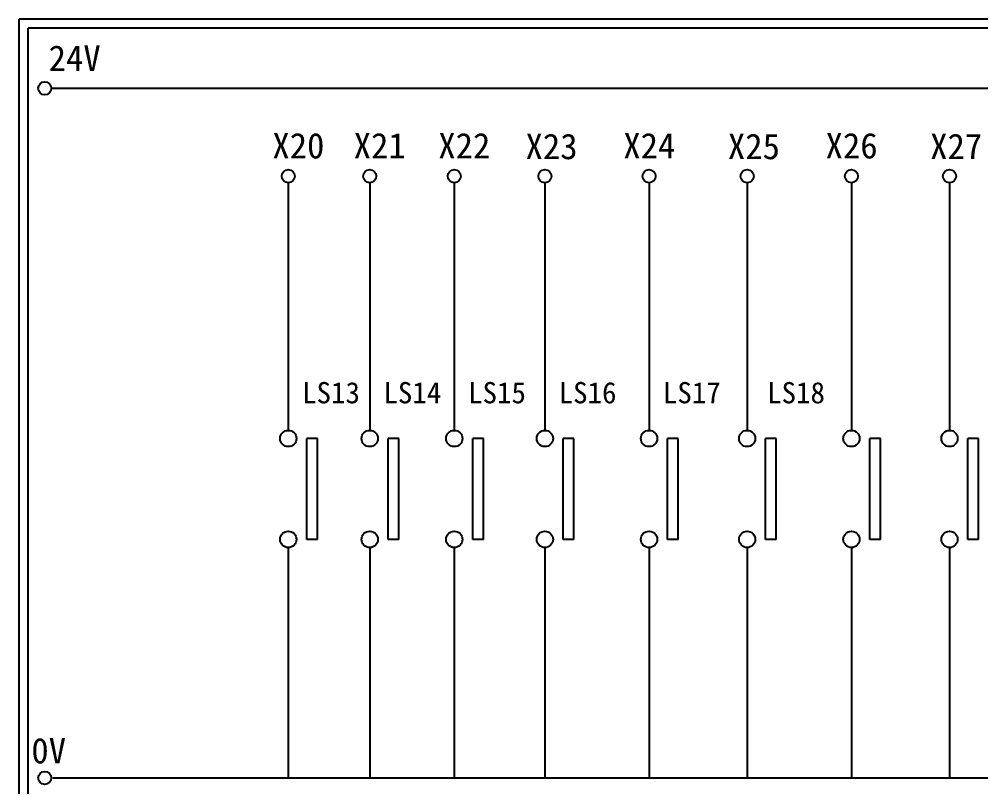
# Model space of a CAD drawing. Extents: x 275 to 562, y 265 to 469.
# Drawn here: x 274.9 to 410.6, y 360.7 to 468.9 of the extents above; entities that cross this region are included whole.
import ezdxf

# ---------------------------------------------------------------- set-up
doc = ezdxf.new("R2010")
doc.units = 0
doc.layers.get('0').update_dxf_attribs({"linetype": 'CONTINUOUS'})
doc.layers.add('圖框層', color=7, linetype='CONTINUOUS')
doc.layers.add('標尺寸層', color=3, linetype='CONTINUOUS')
doc.styles.add('STSL', font='kaiu.ttf')

msp = doc.modelspace()

# ---------------------------------------------------------------- linework, layer by layer
for p, q in [((316.98, 409.78), (315.48, 409.78)), ((328.46, 409.78), (326.96, 409.78)), ((340.41, 409.78), (338.91, 409.78)), ((353.19, 409.78), (351.68, 409.78)), ((367.9, 409.78), (366.4, 409.78)), ((381.74, 409.78), (380.24, 409.78)), ((396.46, 409.78), (394.95, 409.78)), ((410.3, 409.78), (408.79, 409.78)), ((316.98, 395.55), (315.48, 395.55)), ((328.46, 395.55), (326.96, 395.55)), ((340.41, 395.55), (338.91, 395.55)), ((353.19, 395.55), (351.68, 395.55)), ((367.9, 395.55), (366.4, 395.55)), ((381.74, 395.55), (380.24, 395.55)), ((396.46, 395.55), (394.95, 395.55)), ((410.3, 395.55), (408.79, 395.55))]:
    msp.add_line(p, q)
at = {"layer": '圖框層', "color": 7}
for p, q in [((561.9, 468.91), (274.9, 468.91)), ((274.9, 264.95), (274.9, 468.91)), ((560.65, 467.66), (276.15, 467.66)), ((276.15, 266.2), (276.15, 467.66))]:
    msp.add_line(p, q, dxfattribs=at)
at = {"layer": '標尺寸層', "color": 7}
for p, q in [((279.42, 459.17), (557.02, 459.17)), ((312.87, 445.86), (312.87, 410.93)), ((324.36, 445.86), (324.36, 410.93)), ((336.3, 445.86), (336.3, 410.93)), ((349.08, 445.86), (349.08, 410.93)), ((363.79, 445.86), (363.79, 410.93)), ((377.63, 445.86), (377.63, 410.93)), ((392.35, 445.86), (392.35, 410.93)), ((406.19, 445.86), (406.19, 410.93)), ((315.48, 395.55), (315.48, 409.78)), ((316.98, 395.55), (316.98, 409.78)), ((326.96, 395.55), (326.96, 409.78)), ((328.46, 395.55), (328.46, 409.78)), ((338.91, 395.55), (338.91, 409.78)), ((340.41, 395.55), (340.41, 409.78)), ((351.68, 395.55), (351.68, 409.78)), ((353.19, 395.55), (353.19, 409.78)), ((366.4, 395.55), (366.4, 409.78)), ((367.9, 395.55), (367.9, 409.78)), ((380.24, 395.55), (380.24, 409.78)), ((381.74, 395.55), (381.74, 409.78)), ((394.95, 395.55), (394.95, 409.78)), ((396.46, 395.55), (396.46, 409.78)), ((408.79, 395.55), (408.79, 409.78)), ((410.3, 395.55), (410.3, 409.78)), ((312.87, 394.41), (312.87, 361.9)), ((312.87, 394.4), (312.87, 361.9)), ((324.36, 394.41), (324.36, 361.9)), ((324.36, 394.4), (324.36, 361.9)), ((336.3, 394.41), (336.3, 361.9)), ((336.3, 394.4), (336.3, 361.9)), ((349.08, 394.41), (349.08, 361.9)), ((349.08, 394.4), (349.08, 361.9)), ((363.79, 394.41), (363.79, 361.9)), ((363.79, 394.4), (363.79, 361.9)), ((377.63, 394.41), (377.63, 361.9)), ((377.63, 394.4), (377.63, 361.9)), ((392.35, 394.41), (392.35, 361.9)), ((392.35, 394.4), (392.35, 361.9)), ((406.19, 394.41), (406.19, 361.9)), ((406.19, 394.4), (406.19, 361.9)), ((279.63, 361.9), (557.5, 361.9))]:
    msp.add_line(p, q, dxfattribs=at)
for centre, radius in [((278.5, 459.17), 0.92), ((312.87, 446.78), 0.92), ((324.36, 446.78), 0.92), ((336.3, 446.78), 0.92), ((349.08, 446.78), 0.92), ((349.08, 446.78), 0.92), ((363.79, 446.78), 0.92), ((377.63, 446.78), 0.92), ((377.63, 446.78), 0.92), ((392.35, 446.78), 0.92), ((406.19, 446.78), 0.92), ((406.19, 446.78), 0.92), ((312.87, 409.78), 1.15), ((324.36, 409.78), 1.15), ((336.3, 409.78), 1.15), ((349.08, 409.78), 1.15), ((363.79, 409.78), 1.15), ((377.63, 409.78), 1.15), ((392.35, 409.78), 1.15), ((406.19, 409.78), 1.15), ((312.87, 395.55), 1.15), ((324.36, 395.55), 1.15), ((336.3, 395.55), 1.15), ((349.08, 395.55), 1.15), ((363.79, 395.55), 1.15), ((377.63, 395.55), 1.15), ((392.35, 395.55), 1.15), ((406.19, 395.55), 1.15), ((278.5, 361.9), 0.92)]:
    msp.add_circle(centre, radius, dxfattribs=at)

# ---------------------------------------------------------------- texts
at = {"layer": '圖框層', "color": 4, "style": 'STSL'}
for s, height, p in [('24V', 3.6, (279.05, 461.63)), ('X20', 3.6, (310.62, 449.28)), ('X21', 3.6, (322.1, 449.28)), ('X22', 3.6, (334.04, 449.28)), ('X23', 3.6, (346.35, 449.18)), ('X24', 3.6, (360.15, 449.28)), ('X25', 3.6, (374.91, 449.18)), ('X26', 3.6, (388.7, 449.28)), ('X27', 3.6, (403.46, 449.18)), ('LS13', 3, (314.82, 414.74)), ('LS14', 3, (326.3, 414.74)), ('LS15', 3, (338.25, 414.74)), ('LS16', 3, (351.03, 414.74)), ('LS17', 3, (365.74, 414.74)), ('LS18', 3, (380.45, 414.74)), ('0V', 3.6, (276.61, 363.95))]:
    msp.add_text(s, height=height, dxfattribs=at).set_placement(p)

doc.saveas('drawing.dxf')
